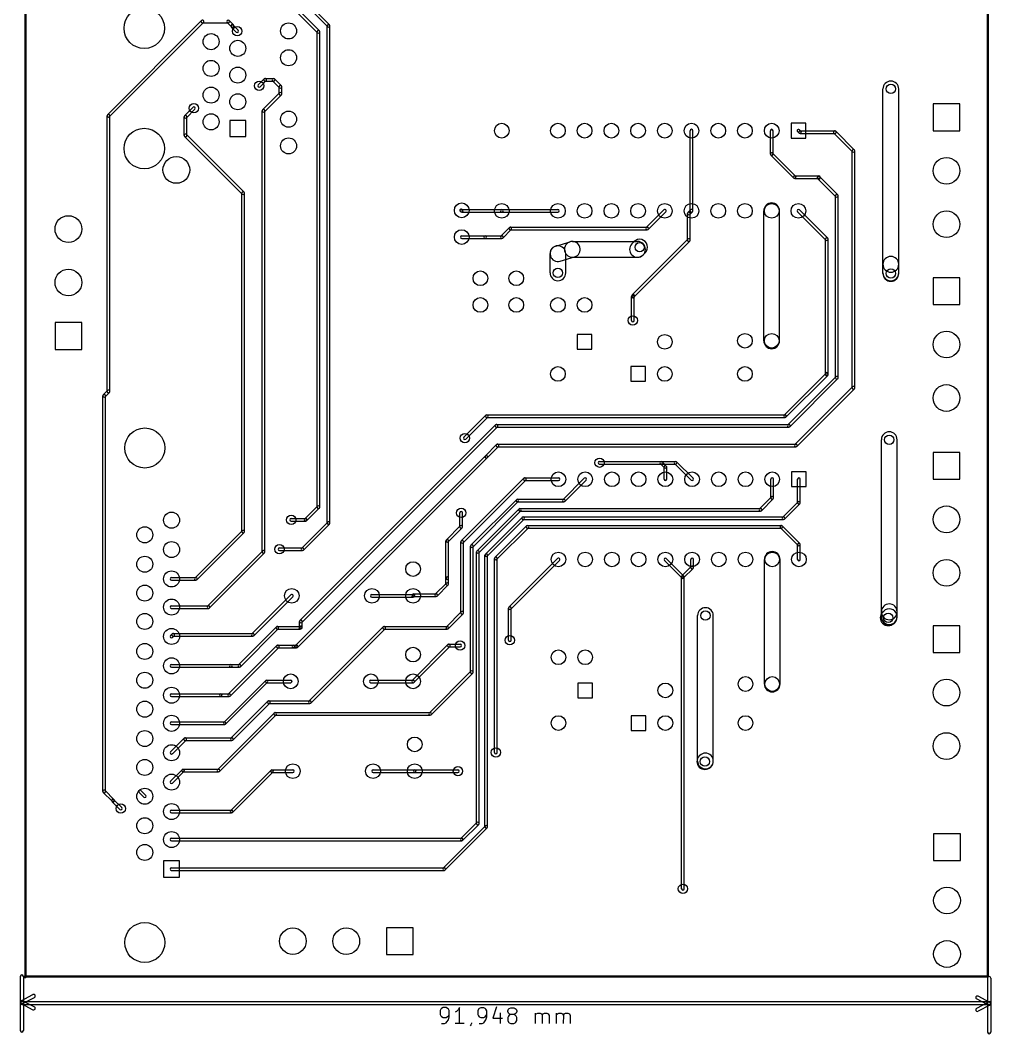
# Model space of a CAD drawing. Extents: x 26 to 140, y -193 to -34.
# Drawn here: x 25.8 to 118, y -192.9 to -96.6 of the extents above; entities that cross this region are included whole.
import ezdxf

# ---------------------------------------------------------------- set-up
doc = ezdxf.new("R2010")
doc.units = 0
doc.header["$MEASUREMENT"] = 0
doc.layers.add('BLACK', color=250, linetype='CONTINUOUS')

msp = doc.modelspace()

# ---------------------------------------------------------------- linework, layer by layer
at = {"layer": 'BLACK'}
for p, q in [((26.2136, -187.503), (26.2136, -34.1884)), ((26.3136, -187.503), (26.3136, -34.1884)), ((117.704, -187.452), (117.704, -34.1884)), ((117.804, -187.452), (117.804, -34.1884)), ((54.9774, -97.2194), (48.983, -91.225)), ((55.157, -97.0398), (49.1626, -91.0454)), ((51.3198, -95.0858), (54.0122, -97.7782)), ((51.4994, -94.9062), (54.1918, -97.5986)), ((34.0478, -105.574), (42.9886, -96.6334)), ((34.2274, -105.754), (43.1682, -96.813)), ((43.0784, -96.8502), (45.5168, -96.8502)), ((45.427, -96.813), (45.8334, -97.2194)), ((45.6066, -96.6334), (46.013, -97.0398)), ((45.7962, -97.1804), (45.7962, -97.1296)), ((46.4702, -97.5478), (46.013, -97.0906)), ((46.0502, -97.1804), (46.0502, -97.1296)), ((54.9402, -144.374), (54.9402, -97.1296)), ((55.1942, -144.374), (55.1942, -97.1296)), ((46.2906, -97.7274), (45.8334, -97.2702)), ((53.975, -142.85), (53.975, -97.6884)), ((54.229, -142.85), (54.229, -97.6884)), ((48.3734, -102.729), (48.9322, -102.171)), ((48.553, -102.909), (49.1118, -102.35)), ((49.022, -102.133), (49.8348, -102.133)), ((49.022, -102.387), (49.8348, -102.387)), ((49.745, -102.35), (50.4054, -103.011)), ((49.9246, -102.171), (50.585, -102.831)), ((50.3682, -103.581), (50.3682, -102.921)), ((50.6222, -103.581), (50.6222, -102.921)), ((50.4054, -103.491), (48.7798, -105.117)), ((50.585, -103.671), (48.9594, -105.297)), ((107.759, -119.786), (107.759, -103.124)), ((109.259, -119.786), (109.259, -103.124)), ((42.1758, -104.863), (41.363, -105.676)), ((115.062, -104.546), (112.522, -104.546)), ((112.522, -104.546), (112.522, -107.086)), ((115.062, -107.086), (115.062, -104.546)), ((34.0106, -131.877), (34.0106, -105.664)), ((34.2646, -131.877), (34.2646, -105.664)), ((41.3258, -107.544), (41.3258, -105.766)), ((42.3554, -105.043), (41.5426, -105.855)), ((41.5798, -107.544), (41.5798, -105.766)), ((48.7426, -147.117), (48.7426, -105.207)), ((48.9966, -147.117), (48.9966, -105.207)), ((47.1932, -106.121), (45.6692, -106.121)), ((45.6692, -106.121), (45.6692, -107.645)), ((47.1932, -107.645), (47.1932, -106.121)), ((100.419, -106.388), (99.0219, -106.388)), ((99.0219, -106.388), (99.0219, -107.785)), ((100.419, -107.785), (100.419, -106.388)), ((46.8494, -113.12), (41.363, -107.633)), ((47.029, -112.94), (41.5426, -107.454)), ((45.6692, -107.645), (47.1932, -107.645)), ((89.4334, -114.706), (89.4334, -107.086)), ((89.6874, -114.706), (89.6874, -107.086)), ((97.0534, -109.322), (97.0534, -107.086)), ((97.3074, -109.322), (97.3074, -107.086)), ((99.0219, -107.785), (100.419, -107.785)), ((99.783, -107.329), (99.6306, -107.176)), ((99.9626, -107.149), (99.8102, -106.997)), ((99.8728, -107.112), (103.175, -107.112)), ((99.8728, -107.366), (103.175, -107.366)), ((104.863, -109.107), (103.085, -107.329)), ((105.043, -108.927), (103.265, -107.149)), ((112.522, -107.086), (115.062, -107.086)), ((99.275, -111.596), (97.0906, -109.411)), ((99.4546, -111.416), (97.2702, -109.232)), ((104.826, -131.521), (104.826, -109.017)), ((105.08, -131.521), (105.08, -109.017)), ((99.3648, -111.379), (101.651, -111.379)), ((99.3648, -111.633), (101.651, -111.633)), ((101.524, -111.557), (101.524, -111.506)), ((101.561, -111.647), (103.288, -113.374)), ((101.741, -111.467), (103.468, -113.194)), ((101.778, -111.557), (101.778, -111.506)), ((46.8122, -145.186), (46.8122, -113.03)), ((47.0662, -145.186), (47.0662, -113.03)), ((103.251, -130.556), (103.251, -113.284)), ((103.505, -130.556), (103.505, -113.284)), ((67.7164, -114.579), (71.5264, -114.579)), ((67.8062, -114.617), (67.7554, -114.566)), ((71.5264, -114.579), (76.8604, -114.579)), ((67.6266, -114.796), (67.5758, -114.745)), ((67.7164, -114.833), (71.5264, -114.833)), ((71.5264, -114.833), (76.8604, -114.833)), ((85.2542, -116.293), (86.9306, -114.617)), ((85.4338, -116.473), (87.1102, -114.796)), ((89.1794, -117.5), (89.1794, -114.96)), ((89.2166, -114.871), (89.4706, -114.617)), ((89.3962, -115.05), (89.6502, -114.796)), ((89.4334, -117.5), (89.4334, -114.96)), ((96.4304, -127.051), (96.4304, -114.706)), ((97.9304, -127.051), (97.9304, -114.706)), ((99.6306, -114.796), (102.323, -117.489)), ((99.8102, -114.617), (102.503, -117.309)), ((71.4366, -117.106), (72.2494, -116.293)), ((71.6162, -117.285), (72.429, -116.473)), ((72.3392, -116.256), (85.344, -116.256)), ((72.3392, -116.51), (85.344, -116.51)), ((67.7164, -117.069), (69.9516, -117.069)), ((67.7164, -117.323), (69.9516, -117.323)), ((69.9516, -117.069), (71.5264, -117.069)), ((69.9516, -117.323), (71.5264, -117.323)), ((83.9334, -122.694), (89.2166, -117.411)), ((102.286, -130.2), (102.286, -117.399)), ((102.54, -130.2), (102.54, -117.399)), ((76.6474, -118.051), (78.019, -117.645)), ((78.232, -117.614), (84.4296, -117.614)), ((83.8993, -117.834), (84.1025, -117.63)), ((84.113, -122.873), (89.3962, -117.59)), ((76.1104, -120.599), (76.1104, -118.77)), ((77.0734, -119.489), (78.445, -119.083)), ((77.6104, -120.599), (77.6104, -118.77)), ((78.232, -119.114), (84.4296, -119.114)), ((84.9599, -118.894), (85.1631, -118.691)), ((107.759, -120.65), (107.759, -119.786)), ((107.759, -120.599), (107.759, -119.786)), ((109.259, -120.65), (109.259, -119.786)), ((109.259, -120.599), (109.259, -119.786)), ((115.062, -121.056), (112.522, -121.056)), ((112.522, -121.056), (112.522, -123.596)), ((115.062, -123.596), (115.062, -121.056)), ((83.8454, -125.12), (83.8454, -122.834)), ((83.8962, -122.834), (83.8962, -122.784)), ((83.9724, -122.707), (84.0232, -122.707)), ((83.9724, -122.961), (84.0232, -122.961)), ((84.0994, -125.12), (84.0994, -122.834)), ((84.1502, -122.834), (84.1502, -122.784)), ((112.522, -123.596), (115.062, -123.596)), ((31.5976, -125.324), (29.0576, -125.324)), ((29.0576, -125.324), (29.0576, -127.864)), ((31.5976, -127.864), (31.5976, -125.324)), ((80.0989, -126.454), (78.7019, -126.454)), ((78.7019, -126.454), (78.7019, -127.851)), ((80.0989, -127.851), (80.0989, -126.454)), ((29.0576, -127.864), (31.5976, -127.864)), ((78.7019, -127.851), (80.0989, -127.851)), ((83.7819, -129.502), (83.7819, -130.899)), ((85.1789, -129.502), (83.7819, -129.502)), ((85.1789, -130.899), (85.1789, -129.502)), ((83.7819, -130.899), (85.1789, -130.899)), ((102.323, -130.161), (98.3606, -134.124)), ((102.503, -130.341), (98.5402, -134.303)), ((98.7162, -135.038), (103.288, -130.466)), ((98.8958, -135.218), (103.468, -130.646)), ((102.286, -130.251), (102.286, -130.2)), ((102.54, -130.251), (102.54, -130.2)), ((33.6414, -132.193), (34.0478, -131.787)), ((99.3766, -136.918), (104.863, -131.431)), ((99.5562, -137.097), (105.043, -131.611)), ((33.6042, -169.875), (33.6042, -132.283)), ((33.821, -132.373), (34.2274, -131.967)), ((33.8582, -169.875), (33.8582, -132.283)), ((70.0142, -134.124), (67.9314, -136.207)), ((70.1938, -134.303), (68.111, -136.386)), ((70.104, -134.087), (98.4504, -134.087)), ((70.104, -134.341), (98.4504, -134.341)), ((52.3358, -153.631), (70.9286, -135.038)), ((52.5154, -153.811), (71.1082, -135.218)), ((71.0184, -135.001), (98.806, -135.001)), ((71.0184, -135.255), (98.806, -135.255)), ((107.606, -152.806), (107.606, -136.449)), ((109.106, -152.806), (109.106, -136.449)), ((69.9634, -137.985), (71.0302, -136.918)), ((70.143, -138.164), (71.2098, -137.097)), ((71.12, -136.881), (99.4664, -136.881)), ((71.12, -137.135), (99.4664, -137.135)), ((115.062, -137.668), (112.522, -137.668)), ((112.522, -137.668), (112.522, -140.208)), ((115.062, -140.208), (115.062, -137.668)), ((51.9294, -156.019), (69.9634, -137.985)), ((52.109, -156.198), (70.143, -138.164)), ((80.8228, -138.506), (86.6648, -138.506)), ((86.6648, -138.506), (88.0364, -138.506)), ((86.7546, -138.543), (87.161, -138.95)), ((88.1262, -138.543), (89.701, -140.118)), ((80.8228, -138.76), (86.6648, -138.76)), ((86.575, -138.723), (86.9814, -139.129)), ((86.6648, -138.76), (88.0364, -138.76)), ((86.9442, -140.208), (86.9442, -139.04)), ((87.1982, -140.208), (87.1982, -139.04)), ((87.9466, -138.723), (89.5214, -140.298)), ((100.47, -139.51), (99.0727, -139.51)), ((99.0727, -139.51), (99.0727, -140.907)), ((100.47, -140.907), (100.47, -139.51)), ((67.6774, -146.062), (73.621, -140.118)), ((67.857, -146.241), (73.8006, -140.298)), ((73.7108, -140.081), (76.9112, -140.081)), ((73.7108, -140.335), (76.9112, -140.335)), ((79.3614, -140.118), (77.3294, -142.15)), ((79.541, -140.298), (77.509, -142.33)), ((97.1042, -141.986), (97.1042, -140.208)), ((97.3582, -141.986), (97.3582, -140.208)), ((99.6442, -142.443), (99.6442, -140.208)), ((99.8982, -142.443), (99.8982, -140.208)), ((112.522, -140.208), (115.062, -140.208)), ((99.0727, -140.907), (100.47, -140.907)), ((72.9098, -142.15), (68.5918, -146.468)), ((73.0894, -142.33), (68.7714, -146.648)), ((72.9996, -142.113), (77.4192, -142.113)), ((72.9996, -142.367), (77.4192, -142.367)), ((97.1414, -141.896), (96.0238, -143.014)), ((97.321, -142.076), (96.2034, -143.193)), ((99.6814, -142.353), (98.2082, -143.827)), ((54.0122, -142.76), (52.793, -143.979)), ((54.1918, -142.939), (52.9726, -144.159)), ((67.5386, -144.729), (67.5386, -143.408)), ((67.7926, -144.729), (67.7926, -143.408)), ((73.1638, -143.014), (69.1506, -147.027)), ((73.3434, -143.193), (69.3302, -147.207)), ((73.2536, -142.977), (96.1136, -142.977)), ((73.2536, -143.231), (96.1136, -143.231)), ((99.861, -142.533), (98.3878, -144.006)), ((51.5112, -143.942), (52.8828, -143.942)), ((51.5112, -144.196), (52.8828, -144.196)), ((52.4882, -146.773), (54.9774, -144.284)), ((73.4686, -143.827), (69.9634, -147.332)), ((73.6482, -144.006), (70.143, -147.511)), ((73.5584, -143.789), (98.298, -143.789)), ((73.5584, -144.043), (98.298, -144.043)), ((42.3536, -149.592), (46.8494, -145.097)), ((42.5332, -149.772), (47.029, -145.276)), ((52.6678, -146.953), (55.157, -144.463)), ((67.5758, -144.639), (66.255, -145.96)), ((67.7554, -144.819), (66.4346, -146.14)), ((73.875, -144.639), (70.8778, -147.637)), ((74.0546, -144.819), (71.0574, -147.816)), ((73.9648, -144.602), (98.0948, -144.602)), ((73.9648, -144.856), (98.0948, -144.856)), ((99.6814, -146.495), (98.005, -144.819)), ((99.861, -146.316), (98.1846, -144.639)), ((66.2178, -149.606), (66.2178, -146.05)), ((66.4718, -149.606), (66.4718, -146.05)), ((67.6402, -152.908), (67.6402, -146.152)), ((67.8942, -152.908), (67.8942, -146.152)), ((48.7798, -147.027), (43.5474, -152.259)), ((48.9594, -147.207), (43.727, -152.439)), ((50.3936, -146.736), (52.578, -146.736)), ((50.3936, -146.99), (52.578, -146.99)), ((68.5546, -158.547), (68.5546, -146.558)), ((68.8086, -158.547), (68.8086, -146.558)), ((69.1134, -172.923), (69.1134, -147.117)), ((69.3674, -172.923), (69.3674, -147.117)), ((99.6442, -147.828), (99.6442, -146.406)), ((99.8982, -147.828), (99.8982, -146.406)), ((69.9262, -173.228), (69.9262, -147.422)), ((70.1802, -173.228), (70.1802, -147.422)), ((70.8406, -166.167), (70.8406, -147.726)), ((71.0946, -166.167), (71.0946, -147.726)), ((72.1986, -152.361), (76.8214, -147.738)), ((72.3782, -152.541), (77.001, -147.918)), ((86.9814, -147.918), (88.6324, -149.569)), ((87.161, -147.738), (88.812, -149.389)), ((89.4842, -148.59), (89.4842, -147.828)), ((89.7382, -148.59), (89.7382, -147.828)), ((96.4812, -159.664), (96.4812, -147.828)), ((97.9812, -159.664), (97.9812, -147.828)), ((88.6324, -149.389), (89.5214, -148.5)), ((88.812, -149.569), (89.701, -148.68)), ((40.132, -149.555), (42.4434, -149.555)), ((40.132, -149.809), (42.4434, -149.809)), ((66.255, -150.075), (65.1882, -151.142)), ((66.2178, -150.165), (66.2178, -149.606)), ((66.4718, -150.165), (66.4718, -149.606)), ((88.6206, -179.121), (88.6206, -149.504)), ((88.6324, -149.569), (88.6578, -149.594)), ((88.812, -149.389), (88.8374, -149.415)), ((88.8746, -179.121), (88.8746, -149.504)), ((59.182, -151.155), (63.0936, -151.155)), ((63.0546, -151.142), (63.0038, -151.193)), ((63.1444, -151.105), (65.278, -151.105)), ((66.4346, -150.255), (65.3678, -151.321)), ((47.7638, -154.901), (51.4722, -151.193)), ((47.9434, -155.081), (51.6518, -151.372)), ((59.182, -151.409), (63.0936, -151.409)), ((63.1444, -151.359), (65.278, -151.359)), ((63.2342, -151.321), (63.1834, -151.372)), ((40.132, -152.222), (43.6372, -152.222)), ((40.132, -152.476), (43.6372, -152.476)), ((66.255, -154.241), (67.6774, -152.818)), ((66.4346, -154.42), (67.857, -152.998)), ((72.1614, -155.499), (72.1614, -152.451)), ((72.4154, -155.499), (72.4154, -152.451)), ((107.606, -153.264), (107.606, -152.806)), ((107.606, -153.314), (107.606, -152.806)), ((107.724, -152.835), (107.826, -152.733)), ((109.106, -153.264), (109.106, -152.806)), ((109.106, -153.314), (109.106, -152.806)), ((52.2986, -154.28), (52.2986, -153.721)), ((52.5526, -154.28), (52.5526, -153.721)), ((90.1312, -166.98), (90.1312, -153.162)), ((91.6312, -166.98), (91.6312, -153.162)), ((108.785, -153.896), (108.887, -153.794)), ((40.0422, -155.053), (40.1946, -154.901)), ((40.2844, -154.864), (47.8536, -154.864)), ((46.4938, -157.847), (50.1006, -154.241)), ((46.6734, -158.027), (50.2802, -154.42)), ((50.1904, -154.203), (52.3748, -154.203)), ((50.1904, -154.457), (52.3748, -154.457)), ((52.285, -154.241), (52.3358, -154.19)), ((52.4646, -154.42), (52.5154, -154.369)), ((53.1994, -161.302), (60.2606, -154.241)), ((53.379, -161.481), (60.4402, -154.42)), ((60.3504, -154.203), (66.3448, -154.203)), ((60.3504, -154.457), (66.3448, -154.457)), ((115.062, -154.127), (112.522, -154.127)), ((112.522, -154.127), (112.522, -156.667)), ((115.062, -156.667), (115.062, -154.127)), ((40.2218, -155.233), (40.3742, -155.081)), ((40.2844, -155.118), (47.8536, -155.118)), ((50.2412, -155.981), (51.7144, -155.981)), ((51.7144, -155.981), (51.9176, -155.981)), ((51.9176, -155.981), (52.0192, -155.981)), ((63.0038, -159.321), (66.4074, -155.917)), ((66.4972, -155.88), (67.564, -155.88)), ((45.5286, -160.641), (50.1514, -156.019)), ((45.7082, -160.821), (50.331, -156.198)), ((50.2412, -156.235), (51.7144, -156.235)), ((51.7144, -156.235), (51.9176, -156.235)), ((51.9176, -156.235), (52.0192, -156.235)), ((63.1834, -159.5), (66.587, -156.097)), ((66.4972, -156.134), (67.564, -156.134)), ((112.522, -156.667), (115.062, -156.667)), ((40.132, -157.81), (45.7708, -157.81)), ((45.7708, -157.81), (46.5836, -157.81)), ((40.132, -158.064), (45.7708, -158.064)), ((45.7708, -158.064), (46.5836, -158.064)), ((68.5918, -158.457), (64.6294, -162.419)), ((68.7714, -158.637), (64.809, -162.599)), ((49.0846, -159.321), (45.0968, -163.308)), ((49.2642, -159.5), (45.2764, -163.488)), ((49.1744, -159.283), (51.4604, -159.283)), ((49.1744, -159.537), (51.4604, -159.537)), ((59.0804, -159.283), (63.0936, -159.283)), ((59.0804, -159.537), (63.0936, -159.537)), ((80.1497, -159.576), (78.7527, -159.576)), ((78.7527, -159.576), (78.7527, -160.973)), ((80.1497, -160.973), (80.1497, -159.576)), ((40.132, -160.604), (44.8056, -160.604)), ((44.8056, -160.604), (45.6184, -160.604)), ((40.132, -160.858), (44.8056, -160.858)), ((44.8056, -160.858), (45.6184, -160.858)), ((45.7826, -164.807), (49.2878, -161.302)), ((45.9622, -164.987), (49.4674, -161.481)), ((49.3776, -161.265), (53.2892, -161.265)), ((49.3776, -161.519), (53.2892, -161.519)), ((78.7527, -160.973), (80.1497, -160.973)), ((49.8974, -162.419), (44.5126, -167.804)), ((50.077, -162.599), (44.6922, -167.984)), ((49.9872, -162.382), (64.7192, -162.382)), ((49.9872, -162.636), (64.7192, -162.636)), ((83.8327, -162.674), (83.8327, -164.071)), ((85.2297, -162.674), (83.8327, -162.674)), ((85.2297, -164.071), (85.2297, -162.674)), ((40.132, -163.271), (45.1866, -163.271)), ((40.132, -163.525), (45.1866, -163.525)), ((83.8327, -164.071), (85.2297, -164.071)), ((40.0422, -166.102), (41.3376, -164.807)), ((40.2218, -166.282), (41.5172, -164.987)), ((41.4274, -164.77), (45.8724, -164.77)), ((41.4274, -165.024), (45.8724, -165.024)), ((90.3509, -166.449), (90.3001, -166.5)), ((91.4115, -167.51), (91.3607, -167.561)), ((41.1344, -167.804), (40.0422, -168.896)), ((41.314, -167.984), (40.2218, -169.076)), ((41.2242, -167.767), (44.6024, -167.767)), ((41.2242, -168.021), (44.6024, -168.021)), ((49.5926, -167.855), (45.7572, -171.69)), ((49.7722, -168.035), (45.9368, -171.87)), ((49.6824, -167.818), (51.6636, -167.818)), ((49.6824, -168.072), (51.6636, -168.072)), ((59.2836, -167.818), (63.246, -167.818)), ((59.2836, -168.072), (63.246, -168.072)), ((63.246, -167.818), (67.3608, -167.818)), ((63.246, -168.072), (67.3608, -168.072)), ((34.4796, -170.803), (33.6414, -169.965)), ((34.6592, -170.624), (33.821, -169.785)), ((37.5022, -170.422), (37.045, -169.965)), ((37.6818, -170.243), (37.2246, -169.785)), ((34.4424, -170.764), (34.4424, -170.713)), ((35.2162, -171.591), (34.4796, -170.854)), ((35.3958, -171.411), (34.6592, -170.674)), ((34.6964, -170.764), (34.6964, -170.713)), ((40.132, -171.653), (45.847, -171.653)), ((40.132, -171.907), (45.847, -171.907)), ((69.9634, -173.138), (65.9502, -177.151)), ((70.143, -173.318), (66.1298, -177.331)), ((69.1506, -172.833), (67.6266, -174.357)), ((69.3302, -173.013), (67.8062, -174.537)), ((115.113, -173.888), (112.573, -173.888)), ((112.573, -173.888), (112.573, -176.428)), ((115.113, -176.428), (115.113, -173.888)), ((40.132, -174.32), (67.7164, -174.32)), ((40.132, -174.574), (67.7164, -174.574)), ((40.894, -176.479), (39.37, -176.479)), ((39.37, -176.479), (39.37, -178.003)), ((40.132, -177.114), (66.04, -177.114)), ((40.894, -178.003), (40.894, -176.479)), ((112.573, -176.428), (115.113, -176.428)), ((39.37, -178.003), (40.894, -178.003)), ((40.132, -177.368), (66.04, -177.368)), ((63.0936, -182.829), (60.5536, -182.829)), ((60.5536, -182.829), (60.5536, -185.369)), ((63.0936, -185.369), (63.0936, -182.829)), ((60.5536, -185.369), (63.0936, -185.369)), ((25.7537, -187.452), (25.7537, -192.59)), ((26.0537, -187.452), (26.0537, -192.59)), ((26.162, -187.453), (26.2636, -187.453)), ((26.162, -187.553), (26.2636, -187.553)), ((26.2128, -187.402), (117.754, -187.402)), ((26.2128, -187.502), (117.754, -187.502)), ((117.702, -187.604), (117.702, -192.743)), ((118.002, -187.604), (118.002, -192.743)), ((25.8349, -189.757), (26.9624, -189.173)), ((25.973, -190.024), (27.1005, -189.439)), ((117.782, -190.176), (116.657, -189.587)), ((117.921, -189.91), (116.796, -189.322)), ((25.8342, -190.024), (26.9607, -190.611)), ((25.9039, -189.817), (117.852, -189.817)), ((25.9039, -190.117), (117.852, -190.117)), ((25.9727, -189.758), (27.0992, -190.345)), ((65.7342, -190.556), (65.6625, -190.699)), ((65.8057, -190.485), (65.7342, -190.556)), ((65.9487, -190.413), (65.8057, -190.485)), ((66.2344, -190.414), (65.9487, -190.413)), ((66.3772, -190.486), (66.2344, -190.414)), ((66.4485, -190.557), (66.3772, -190.486)), ((66.5196, -190.7), (66.4485, -190.557)), ((67.3769, -190.63), (67.2338, -190.773)), ((67.5201, -190.416), (67.3769, -190.63)), ((67.5175, -191.916), (67.5201, -190.416)), ((69.3056, -190.562), (69.2339, -190.705)), ((69.3772, -190.491), (69.3056, -190.562)), ((69.5201, -190.42), (69.3772, -190.491)), ((69.8059, -190.42), (69.5201, -190.42)), ((69.9486, -190.492), (69.8059, -190.42)), ((70.0199, -190.563), (69.9486, -190.492)), ((70.0911, -190.706), (70.0199, -190.563)), ((71.0203, -190.351), (70.6613, -191.422)), ((72.0911, -190.71), (72.1627, -190.567)), ((72.1627, -190.567), (72.2343, -190.496)), ((72.2343, -190.496), (72.3773, -190.425)), ((72.3773, -190.425), (72.663, -190.425)), ((72.663, -190.425), (72.8057, -190.497)), ((72.8057, -190.497), (72.877, -190.568)), ((72.877, -190.568), (72.9482, -190.711)), ((117.782, -189.909), (116.656, -190.495)), ((117.921, -190.175), (116.794, -190.761)), ((65.6625, -190.699), (65.6619, -191.056)), ((65.6619, -191.056), (65.7331, -191.199)), ((65.7331, -191.199), (65.8044, -191.27)), ((65.8044, -191.27), (65.9471, -191.342)), ((65.9471, -191.342), (66.2328, -191.342)), ((66.2328, -191.342), (66.3758, -191.271)), ((66.3035, -191.771), (66.4467, -191.557)), ((66.3758, -191.271), (66.4473, -191.2)), ((66.4467, -191.557), (66.5186, -191.272)), ((66.4473, -191.2), (66.519, -191.057)), ((66.5186, -191.272), (66.5196, -190.7)), ((67.2338, -190.773), (67.0908, -190.844)), ((69.2339, -190.705), (69.2333, -191.062)), ((69.2333, -191.062), (69.3045, -191.205)), ((69.3045, -191.205), (69.3758, -191.277)), ((69.3758, -191.277), (69.5185, -191.348)), ((69.5185, -191.348), (69.8042, -191.349)), ((69.8042, -191.349), (69.9472, -191.278)), ((69.8749, -191.777), (70.0181, -191.563)), ((69.9472, -191.278), (70.0188, -191.206)), ((70.0181, -191.563), (70.0901, -191.278)), ((70.0188, -191.206), (70.0904, -191.063)), ((70.0901, -191.278), (70.0911, -190.706)), ((70.6613, -191.422), (71.5898, -191.423)), ((71.3764, -190.923), (71.3747, -191.923)), ((72.0899, -191.353), (72.0894, -191.638)), ((72.1616, -191.21), (72.0899, -191.353)), ((72.0909, -190.781), (72.0911, -190.71)), ((72.1621, -190.924), (72.0909, -190.781)), ((72.2332, -191.139), (72.1616, -191.21)), ((72.2334, -190.996), (72.1621, -190.924)), ((72.3762, -191.067), (72.2332, -191.139)), ((72.3762, -191.067), (72.2334, -190.996)), ((72.6619, -191.068), (72.3762, -191.067)), ((72.8049, -190.997), (72.6619, -191.068)), ((72.8046, -191.14), (72.6619, -191.068)), ((72.8759, -191.211), (72.8046, -191.14)), ((72.8764, -190.925), (72.8049, -190.997)), ((72.9471, -191.354), (72.8759, -191.211)), ((72.9481, -190.783), (72.8764, -190.925)), ((72.9466, -191.64), (72.9471, -191.354)), ((72.9482, -190.711), (72.9481, -190.783)), ((74.7318, -191.929), (74.7335, -190.929)), ((74.7333, -191.072), (74.8048, -191)), ((74.8048, -191), (74.9478, -190.929)), ((74.9478, -190.929), (75.1621, -190.929)), ((75.1621, -190.929), (75.3048, -191.001)), ((75.3048, -191.001), (75.376, -191.144)), ((75.376, -191.144), (75.3747, -191.93)), ((75.376, -191.144), (75.4477, -191.001)), ((75.4477, -191.001), (75.5907, -190.93)), ((75.5907, -190.93), (75.805, -190.931)), ((75.805, -190.931), (75.9477, -191.002)), ((75.9477, -191.002), (76.0189, -191.145)), ((76.0189, -191.145), (76.0175, -191.931)), ((76.7318, -191.932), (76.7335, -190.932)), ((76.7333, -191.075), (76.8048, -191.004)), ((76.8048, -191.004), (76.9478, -190.933)), ((76.9478, -190.933), (77.1621, -190.933)), ((77.1621, -190.933), (77.3048, -191.005)), ((77.3048, -191.005), (77.376, -191.148)), ((77.376, -191.148), (77.3747, -191.933)), ((77.376, -191.148), (77.4477, -191.005)), ((77.4477, -191.005), (77.5907, -190.934)), ((77.5907, -190.934), (77.805, -190.934)), ((77.805, -190.934), (77.9477, -191.006)), ((77.9477, -191.006), (78.0189, -191.149)), ((78.0189, -191.149), (78.0175, -191.934)), ((65.8032, -191.913), (66.089, -191.914)), ((66.089, -191.914), (66.2319, -191.842)), ((66.2319, -191.842), (66.3035, -191.771)), ((67.9461, -191.917), (67.089, -191.915)), ((68.5887, -192.061), (68.5171, -192.132)), ((68.6604, -191.918), (68.5887, -192.061)), ((68.6605, -191.847), (68.6604, -191.918)), ((69.3747, -191.919), (69.6604, -191.92)), ((69.6604, -191.92), (69.8034, -191.849)), ((69.8034, -191.849), (69.8749, -191.777)), ((72.0894, -191.638), (72.1606, -191.781)), ((72.1606, -191.781), (72.2319, -191.853)), ((72.2319, -191.853), (72.3747, -191.925)), ((72.3747, -191.925), (72.6604, -191.925)), ((72.6604, -191.925), (72.8034, -191.854)), ((72.8034, -191.854), (72.8749, -191.783)), ((72.8749, -191.783), (72.9466, -191.64))]:
    msp.add_line(p, q, dxfattribs=at)
for centre, radius in [((37.5412, -97.3582), 1.9253), ((46.3804, -97.6376), 0.4445), ((51.2572, -97.6122), 0.762), ((43.8912, -98.6282), 0.762), ((46.4312, -99.2632), 0.762), ((51.2572, -100.152), 0.762), ((43.8912, -101.168), 0.762), ((46.4312, -101.803), 0.762), ((43.8912, -103.708), 0.762), ((48.4632, -102.819), 0.4445), ((108.509, -103.124), 0.4445), ((46.4312, -104.343), 0.762), ((42.2656, -104.953), 0.4445), ((43.8912, -106.248), 0.762), ((51.2572, -105.994), 0.762), ((37.5412, -108.788), 1.9253), ((71.5264, -107.086), 0.6985), ((76.8604, -107.086), 0.6985), ((79.4004, -107.086), 0.6985), ((81.9404, -107.086), 0.6985), ((84.4804, -107.086), 0.6985), ((87.0204, -107.086), 0.6985), ((89.5604, -107.086), 0.6985), ((92.1004, -107.086), 0.6985), ((94.6404, -107.086), 0.6985), ((97.1804, -107.086), 0.6985), ((51.2572, -108.534), 0.762), ((40.5892, -110.82), 1.27), ((113.792, -110.896), 1.27), ((67.7164, -114.656), 0.6985), ((71.5264, -114.706), 0.6985), ((76.8604, -114.706), 0.6985), ((79.4004, -114.706), 0.6985), ((81.9404, -114.706), 0.6985), ((84.4804, -114.706), 0.6985), ((87.0204, -114.706), 0.6985), ((89.5604, -114.706), 0.6985), ((92.1004, -114.706), 0.6985), ((94.6404, -114.706), 0.6985), ((97.1804, -114.706), 0.6985), ((99.7204, -114.706), 0.6985), ((30.3276, -116.434), 1.27), ((113.792, -115.976), 1.27), ((67.7164, -117.196), 0.6985), ((84.6328, -118.161), 0.4445), ((30.3276, -121.514), 1.27), ((76.8604, -120.599), 0.4445), ((108.509, -120.65), 0.4445), ((69.4944, -121.107), 0.6985), ((72.898, -121.107), 0.6985), ((69.4944, -123.647), 0.6985), ((72.898, -123.647), 0.6985), ((76.8604, -123.647), 0.6985), ((79.4004, -123.647), 0.6985), ((83.9724, -125.12), 0.4445), ((113.792, -127.406), 1.27), ((87.0204, -127.152), 0.6985), ((94.6404, -127.051), 0.6985), ((97.1804, -127.051), 0.6985), ((76.8604, -130.2), 0.6985), ((87.0204, -130.2), 0.6985), ((94.6404, -130.2), 0.6985), ((113.792, -132.486), 1.27), ((37.592, -137.236), 1.905), ((68.0212, -136.296), 0.4445), ((108.356, -136.449), 0.4445), ((80.8228, -138.633), 0.4445), ((76.9112, -140.208), 0.6985), ((79.4512, -140.208), 0.6985), ((81.9912, -140.208), 0.6985), ((84.5312, -140.208), 0.6985), ((87.0712, -140.208), 0.6985), ((89.6112, -140.208), 0.6985), ((92.1512, -140.208), 0.6985), ((94.6912, -140.208), 0.6985), ((97.2312, -140.208), 0.6985), ((40.132, -144.094), 0.762), ((67.6656, -143.408), 0.4445), ((113.792, -144.018), 1.27), ((51.5112, -144.069), 0.4445), ((37.592, -145.491), 0.762), ((40.132, -146.888), 0.762), ((50.3936, -146.863), 0.4445), ((76.9112, -147.828), 0.6985), ((79.4512, -147.828), 0.6985), ((81.9912, -147.828), 0.6985), ((84.5312, -147.828), 0.6985), ((87.0712, -147.828), 0.6985), ((89.6112, -147.828), 0.6985), ((92.1512, -147.828), 0.6985), ((94.6912, -147.828), 0.6985), ((97.2312, -147.828), 0.6985), ((99.7712, -147.828), 0.6985), ((37.592, -148.285), 0.762), ((63.0936, -148.742), 0.6985), ((113.792, -149.098), 1.27), ((40.132, -149.682), 0.762), ((37.592, -151.028), 0.762), ((51.562, -151.282), 0.6985), ((59.182, -151.282), 0.6985), ((63.0936, -151.282), 0.6985), ((40.132, -152.349), 0.762), ((37.592, -153.721), 0.762), ((90.8812, -153.162), 0.4445), ((108.255, -153.365), 0.4445), ((40.132, -155.143), 0.762), ((37.592, -156.566), 0.762), ((67.564, -156.007), 0.4445), ((72.2884, -155.499), 0.4445), ((63.0936, -156.87), 0.6985), ((76.9112, -157.124), 0.6985), ((79.4512, -157.124), 0.6985), ((40.132, -157.937), 0.762), ((37.592, -159.309), 0.762), ((51.4604, -159.41), 0.6985), ((59.0804, -159.41), 0.6985), ((63.0936, -159.41), 0.6985), ((87.0712, -160.274), 0.6985), ((94.6912, -159.664), 0.6985), ((97.2312, -159.664), 0.6985), ((113.792, -160.477), 1.27), ((40.132, -160.731), 0.762), ((37.592, -162.052), 0.762), ((40.132, -163.398), 0.762), ((76.9112, -163.373), 0.6985), ((87.0712, -163.373), 0.6985), ((94.6912, -163.373), 0.6985), ((37.592, -164.846), 0.762), ((113.792, -165.557), 1.27), ((40.132, -166.192), 0.762), ((63.246, -165.405), 0.6985), ((70.9676, -166.167), 0.4445), ((90.8304, -167.03), 0.4445), ((37.592, -167.589), 0.762), ((51.6636, -167.945), 0.6985), ((59.2836, -167.945), 0.6985), ((63.246, -167.945), 0.6985), ((67.3608, -167.945), 0.4445), ((40.132, -168.986), 0.762), ((37.592, -170.332), 0.762), ((35.306, -171.501), 0.4445), ((40.132, -171.78), 0.762), ((37.592, -173.126), 0.762), ((40.132, -174.447), 0.762), ((37.592, -175.666), 0.762), ((88.7476, -179.121), 0.4445), ((113.843, -180.238), 1.27), ((37.592, -184.226), 1.905), ((51.6636, -184.099), 1.27), ((56.7436, -184.099), 1.27), ((113.843, -185.318), 1.27)]:
    msp.add_circle(centre, radius, dxfattribs=at)
for centre, radius, start, end in [((43.0784, -96.7232), 0.127, 90, 270), ((43.0784, -96.7232), 0.127, 315, 495), ((45.5168, -96.7232), 0.127, 45, 225), ((45.5168, -96.7232), 0.127, 270, 450), ((45.9232, -97.1296), 0.127, 360, 540), ((45.9232, -97.1804), 0.127, 405, 585), ((45.9232, -97.1804), 0.127, 180, 360), ((45.9232, -97.1296), 0.127, 225, 405), ((55.0672, -97.1296), 0.127, 360, 540), ((55.0672, -97.1296), 0.127, 225, 405), ((46.3804, -97.6376), 0.127, 225, 405), ((54.102, -97.6884), 0.127, 360, 540), ((54.102, -97.6884), 0.127, 225, 405), ((48.4632, -102.819), 0.127, 135, 315), ((49.022, -102.26), 0.127, 90, 270), ((49.022, -102.26), 0.127, 315, 495), ((49.8348, -102.26), 0.127, 45, 225), ((49.8348, -102.26), 0.127, 270, 450), ((50.4952, -102.921), 0.127, 360, 540), ((50.4952, -102.921), 0.127, 225, 405), ((108.509, -103.124), 0.75, 360, 540), ((50.4952, -103.581), 0.127, 180, 360), ((50.4952, -103.581), 0.127, -45, 135), ((42.2656, -104.953), 0.127, -45, 135), ((34.1376, -105.664), 0.127, 360, 540), ((34.1376, -105.664), 0.127, 135, 315), ((41.4528, -105.766), 0.127, 360, 540), ((41.4528, -105.766), 0.127, 135, 315), ((48.8696, -105.207), 0.127, 360, 540), ((48.8696, -105.207), 0.127, 135, 315), ((41.4528, -107.544), 0.127, 405, 585), ((41.4528, -107.544), 0.127, 180, 360), ((89.5604, -107.086), 0.127, 360, 540), ((97.1804, -107.086), 0.127, 360, 540), ((99.7204, -107.086), 0.127, 405, 585), ((99.8728, -107.239), 0.127, 90, 270), ((99.8728, -107.239), 0.127, 225, 405), ((103.175, -107.239), 0.127, 405, 585), ((103.175, -107.239), 0.127, 270, 450), ((97.1804, -109.322), 0.127, 405, 585), ((97.1804, -109.322), 0.127, 180, 360), ((104.953, -109.017), 0.127, 360, 540), ((104.953, -109.017), 0.127, 225, 405), ((99.3648, -111.506), 0.127, 90, 270), ((99.3648, -111.506), 0.127, 225, 405), ((101.651, -111.506), 0.127, 360, 540), ((101.651, -111.557), 0.127, 45, 225), ((101.651, -111.557), 0.127, 180, 360), ((101.651, -111.506), 0.127, 270, 450), ((46.9392, -113.03), 0.127, 360, 540), ((46.9392, -113.03), 0.127, 225, 405), ((103.378, -113.284), 0.127, 360, 540), ((103.378, -113.284), 0.127, 225, 405), ((67.6656, -114.656), 0.127, 405, 585), ((67.7164, -114.706), 0.127, 90, 270), ((71.5264, -114.706), 0.127, 90, 270), ((71.5264, -114.706), 0.127, 270, 450), ((76.8604, -114.706), 0.127, 270, 450), ((87.0204, -114.706), 0.127, 315, 495), ((89.5604, -114.706), 0.127, 315, 495), ((97.1804, -114.706), 0.75, 360, 540), ((99.7204, -114.706), 0.127, 45, 225), ((67.7164, -114.706), 0.127, 225, 405), ((89.3064, -114.96), 0.127, 360, 540), ((89.3064, -114.96), 0.127, 135, 315), ((89.5604, -114.706), 0.127, 180, 360), ((72.3392, -116.383), 0.127, 90, 270), ((72.3392, -116.383), 0.127, 315, 495), ((85.344, -116.383), 0.127, 135, 315), ((85.344, -116.383), 0.127, 270, 450), ((67.7164, -117.196), 0.127, 90, 270), ((69.9516, -117.196), 0.127, 90, 270), ((69.9516, -117.196), 0.127, 270, 450), ((71.5264, -117.196), 0.127, 135, 315), ((71.5264, -117.196), 0.127, 270, 450), ((84.6328, -118.161), 0.75, 315, 495), ((89.3064, -117.5), 0.127, 315, 495), ((102.413, -117.399), 0.127, 360, 540), ((102.413, -117.399), 0.127, 225, 405), ((76.8604, -118.77), 0.75, 360, 540), ((76.8604, -118.77), 0.75, 106.5, 286.5), ((78.232, -118.364), 0.75, 90, 270), ((78.232, -118.364), 0.75, 286.5, 466.5), ((84.4296, -118.364), 0.75, 135, 315), ((84.4296, -118.364), 0.75, 270, 450), ((89.3064, -117.5), 0.127, 180, 360), ((108.509, -119.786), 0.75, 360, 540), ((108.509, -119.786), 0.75, 360, 540), ((108.509, -119.786), 0.75, 180, 360), ((76.8604, -120.599), 0.75, 180, 360), ((108.509, -120.599), 0.75, 180, 360), ((108.509, -120.65), 0.75, 180, 360), ((83.9724, -122.834), 0.127, 90, 270), ((83.9724, -122.834), 0.127, 360, 540), ((84.0232, -122.784), 0.127, 360, 540), ((84.0232, -122.784), 0.127, 135, 315), ((84.0232, -122.834), 0.127, 180, 360), ((84.0232, -122.834), 0.127, 270, 450), ((83.9724, -125.12), 0.127, 180, 360), ((97.1804, -127.051), 0.75, 180, 360), ((102.413, -130.2), 0.127, 360, 540), ((102.413, -130.2), 0.127, 180, 360), ((102.413, -130.251), 0.127, 180, 360), ((102.413, -130.251), 0.127, -45, 135), ((103.378, -130.556), 0.127, 180, 360), ((103.378, -130.556), 0.127, 315, 495), ((34.1376, -131.877), 0.127, 180, 360), ((34.1376, -131.877), 0.127, 315, 495), ((104.953, -131.521), 0.127, 180, 360), ((104.953, -131.521), 0.127, 315, 495), ((33.7312, -132.283), 0.127, 360, 540), ((33.7312, -132.283), 0.127, 135, 315), ((70.104, -134.214), 0.127, 90, 270), ((70.104, -134.214), 0.127, -45, 135), ((98.4504, -134.214), 0.127, 135, 315), ((98.4504, -134.214), 0.127, 270, 450), ((71.0184, -135.128), 0.127, 90, 270), ((71.0184, -135.128), 0.127, 315, 495), ((98.806, -135.128), 0.127, 135, 315), ((98.806, -135.128), 0.127, 270, 450), ((108.356, -136.449), 0.75, 360, 540), ((68.0212, -136.296), 0.127, 135, 315), ((71.12, -137.008), 0.127, 90, 270), ((71.12, -137.008), 0.127, 315, 495), ((99.4664, -137.008), 0.127, 135, 315), ((99.4664, -137.008), 0.127, 270, 450), ((70.0532, -138.074), 0.127, 135, 315), ((70.0532, -138.074), 0.127, 315, 495), ((80.8228, -138.633), 0.127, 90, 270), ((86.6648, -138.633), 0.127, 45, 225), ((86.6648, -138.633), 0.127, 90, 270), ((86.6648, -138.633), 0.127, 270, 450), ((88.0364, -138.633), 0.127, 45, 225), ((88.0364, -138.633), 0.127, 270, 450), ((87.0712, -139.04), 0.127, 360, 540), ((87.0712, -139.04), 0.127, 225, 405), ((73.7108, -140.208), 0.127, 90, 270), ((73.7108, -140.208), 0.127, 315, 495), ((76.9112, -140.208), 0.127, 270, 450), ((79.4512, -140.208), 0.127, -45, 135), ((87.0712, -140.208), 0.127, 180, 360), ((89.6112, -140.208), 0.127, 225, 405), ((97.2312, -140.208), 0.127, 360, 540), ((99.7712, -140.208), 0.127, 360, 540), ((72.9996, -142.24), 0.127, 90, 270), ((72.9996, -142.24), 0.127, -45, 135), ((77.4192, -142.24), 0.127, 135, 315), ((77.4192, -142.24), 0.127, 270, 450), ((97.2312, -141.986), 0.127, 180, 360), ((97.2312, -141.986), 0.127, -45, 135), ((99.7712, -142.443), 0.127, 180, 360), ((99.7712, -142.443), 0.127, -45, 135), ((54.102, -142.85), 0.127, 180, 360), ((54.102, -142.85), 0.127, -45, 135), ((67.6656, -143.408), 0.127, 360, 540), ((73.2536, -143.104), 0.127, 90, 270), ((73.2536, -143.104), 0.127, -45, 135), ((96.1136, -143.104), 0.127, 135, 315), ((96.1136, -143.104), 0.127, 270, 450), ((51.5112, -144.069), 0.127, 90, 270), ((52.8828, -144.069), 0.127, 135, 315), ((52.8828, -144.069), 0.127, 270, 450), ((55.0672, -144.374), 0.127, 180, 360), ((55.0672, -144.374), 0.127, 315, 495), ((73.5584, -143.916), 0.127, 90, 270), ((73.5584, -143.916), 0.127, -45, 135), ((98.298, -143.916), 0.127, 135, 315), ((98.298, -143.916), 0.127, 270, 450), ((46.9392, -145.186), 0.127, 180, 360), ((46.9392, -145.186), 0.127, 315, 495), ((67.6656, -144.729), 0.127, 180, 360), ((67.6656, -144.729), 0.127, -45, 135), ((73.9648, -144.729), 0.127, 90, 270), ((73.9648, -144.729), 0.127, -45, 135), ((98.0948, -144.729), 0.127, 405, 585), ((98.0948, -144.729), 0.127, 270, 450), ((66.3448, -146.05), 0.127, 360, 540), ((66.3448, -146.05), 0.127, 135, 315), ((67.7672, -146.152), 0.127, 360, 540), ((67.7672, -146.152), 0.127, 135, 315), ((99.7712, -146.406), 0.127, 360, 540), ((99.7712, -146.406), 0.127, 225, 405), ((48.8696, -147.117), 0.127, 180, 360), ((48.8696, -147.117), 0.127, -45, 135), ((50.3936, -146.863), 0.127, 90, 270), ((52.578, -146.863), 0.127, 135, 315), ((52.578, -146.863), 0.127, 270, 450), ((68.6816, -146.558), 0.127, 360, 540), ((68.6816, -146.558), 0.127, 135, 315), ((69.2404, -147.117), 0.127, 360, 540), ((69.2404, -147.117), 0.127, 135, 315), ((70.0532, -147.422), 0.127, 360, 540), ((70.0532, -147.422), 0.127, 135, 315), ((97.2312, -147.828), 0.75, 360, 540), ((70.9676, -147.726), 0.127, 360, 540), ((70.9676, -147.726), 0.127, 135, 315), ((76.9112, -147.828), 0.127, 315, 495), ((87.0712, -147.828), 0.127, 45, 225), ((89.6112, -147.828), 0.127, 360, 540), ((99.7712, -147.828), 0.127, 180, 360), ((89.6112, -148.59), 0.127, 180, 360), ((89.6112, -148.59), 0.127, 315, 495), ((40.132, -149.682), 0.127, 90, 270), ((42.4434, -149.682), 0.127, 135, 315), ((42.4434, -149.682), 0.127, 270, 450), ((66.3448, -149.606), 0.127, 360, 540), ((66.3448, -149.606), 0.127, 180, 360), ((66.3448, -150.165), 0.127, 180, 360), ((66.3448, -150.165), 0.127, -45, 135), ((88.7222, -149.479), 0.127, 45, 225), ((88.7222, -149.479), 0.127, 135, 315), ((88.7476, -149.504), 0.127, 360, 540), ((88.7222, -149.479), 0.127, 225, 405), ((88.7476, -149.504), 0.127, 225, 405), ((51.562, -151.282), 0.127, 315, 495), ((59.182, -151.282), 0.127, 90, 270), ((63.1444, -151.232), 0.127, 90, 270), ((63.1444, -151.232), 0.127, -45, 135), ((63.0936, -151.282), 0.127, 270, 450), ((65.278, -151.232), 0.127, 135, 315), ((65.278, -151.232), 0.127, 270, 450), ((63.0936, -151.282), 0.127, 135, 315), ((108.356, -152.806), 0.75, 360, 540), ((108.356, -152.806), 0.75, 360, 540), ((40.132, -152.349), 0.127, 90, 270), ((43.6372, -152.349), 0.127, 135, 315), ((43.6372, -152.349), 0.127, 270, 450), ((67.7672, -152.908), 0.127, 180, 360), ((67.7672, -152.908), 0.127, 315, 495), ((72.2884, -152.451), 0.127, 360, 540), ((72.2884, -152.451), 0.127, 135, 315), ((90.8812, -153.162), 0.75, 360, 540), ((108.255, -153.365), 0.75, 135, 315), ((108.356, -152.806), 0.75, 180, 360), ((108.356, -153.264), 0.75, 315, 495), ((52.4256, -153.721), 0.127, 360, 540), ((52.4256, -153.721), 0.127, 135, 315), ((108.356, -153.264), 0.75, 180, 360), ((108.356, -153.314), 0.75, 180, 360), ((40.2844, -154.991), 0.127, 90, 270), ((40.2844, -154.991), 0.127, 315, 495), ((47.8536, -154.991), 0.127, 135, 315), ((47.8536, -154.991), 0.127, 270, 450), ((50.1904, -154.33), 0.127, 90, 270), ((50.1904, -154.33), 0.127, 315, 495), ((52.3748, -154.33), 0.127, 135, 315), ((52.4256, -154.28), 0.127, 180, 360), ((52.4256, -154.28), 0.127, 315, 495), ((52.3748, -154.33), 0.127, 270, 450), ((60.3504, -154.33), 0.127, 90, 270), ((60.3504, -154.33), 0.127, 315, 495), ((66.3448, -154.33), 0.127, 135, 315), ((66.3448, -154.33), 0.127, 270, 450), ((40.132, -155.143), 0.127, 135, 315), ((50.2412, -156.108), 0.127, 90, 270), ((50.2412, -156.108), 0.127, 315, 495), ((51.7144, -156.108), 0.127, 90, 270), ((51.7144, -156.108), 0.127, 270, 450), ((51.9176, -156.108), 0.127, 90, 270), ((51.9176, -156.108), 0.127, 270, 450), ((52.0192, -156.108), 0.127, 270, 450), ((66.4972, -156.007), 0.127, 90, 270), ((66.4972, -156.007), 0.127, 315, 495), ((67.564, -156.007), 0.127, 270, 450), ((72.2884, -155.499), 0.127, 180, 360), ((52.0192, -156.108), 0.127, 135, 315), ((40.132, -157.937), 0.127, 90, 270), ((45.7708, -157.937), 0.127, 90, 270), ((45.7708, -157.937), 0.127, 270, 450), ((46.5836, -157.937), 0.127, 135, 315), ((46.5836, -157.937), 0.127, 270, 450), ((68.6816, -158.547), 0.127, 180, 360), ((68.6816, -158.547), 0.127, -45, 135), ((49.1744, -159.41), 0.127, 90, 270), ((49.1744, -159.41), 0.127, -45, 135), ((51.4604, -159.41), 0.127, 270, 450), ((59.0804, -159.41), 0.127, 90, 270), ((63.0936, -159.41), 0.127, 135, 315), ((63.0936, -159.41), 0.127, 270, 450), ((97.2312, -159.664), 0.75, 180, 360), ((40.132, -160.731), 0.127, 90, 270), ((44.8056, -160.731), 0.127, 90, 270), ((44.8056, -160.731), 0.127, 270, 450), ((45.6184, -160.731), 0.127, 135, 315), ((45.6184, -160.731), 0.127, 270, 450), ((49.3776, -161.392), 0.127, 90, 270), ((49.3776, -161.392), 0.127, 315, 495), ((53.2892, -161.392), 0.127, 135, 315), ((53.2892, -161.392), 0.127, 270, 450), ((49.9872, -162.509), 0.127, 90, 270), ((49.9872, -162.509), 0.127, -45, 135), ((64.7192, -162.509), 0.127, 135, 315), ((64.7192, -162.509), 0.127, 270, 450), ((40.132, -163.398), 0.127, 90, 270), ((45.1866, -163.398), 0.127, 135, 315), ((45.1866, -163.398), 0.127, 270, 450), ((41.4274, -164.897), 0.127, 90, 270), ((41.4274, -164.897), 0.127, 315, 495), ((45.8724, -164.897), 0.127, 135, 315), ((45.8724, -164.897), 0.127, 270, 450), ((40.132, -166.192), 0.127, 135, 315), ((70.9676, -166.167), 0.127, 180, 360), ((90.8304, -167.03), 0.75, 135, 315), ((90.8812, -166.98), 0.75, -45, 135), ((90.8812, -166.98), 0.75, 180, 360), ((41.2242, -167.894), 0.127, 90, 270), ((41.2242, -167.894), 0.127, -45, 135), ((44.6024, -167.894), 0.127, 135, 315), ((44.6024, -167.894), 0.127, 270, 450), ((49.6824, -167.945), 0.127, 90, 270), ((49.6824, -167.945), 0.127, -45, 135), ((51.6636, -167.945), 0.127, 270, 450), ((59.2836, -167.945), 0.127, 90, 270), ((63.246, -167.945), 0.127, 90, 270), ((63.246, -167.945), 0.127, 270, 450), ((67.3608, -167.945), 0.127, 270, 450), ((40.132, -168.986), 0.127, 135, 315), ((33.7312, -169.875), 0.127, 405, 585), ((33.7312, -169.875), 0.127, 180, 360), ((37.1348, -169.875), 0.127, 405, 585), ((37.592, -170.332), 0.127, 225, 405), ((34.5694, -170.713), 0.127, 360, 540), ((34.5694, -170.764), 0.127, 405, 585), ((34.5694, -170.764), 0.127, 180, 360), ((34.5694, -170.713), 0.127, 225, 405), ((35.306, -171.501), 0.127, 225, 405), ((40.132, -171.78), 0.127, 90, 270), ((45.847, -171.78), 0.127, 135, 315), ((45.847, -171.78), 0.127, 270, 450), ((69.2404, -172.923), 0.127, 180, 360), ((69.2404, -172.923), 0.127, -45, 135), ((70.0532, -173.228), 0.127, 180, 360), ((70.0532, -173.228), 0.127, -45, 135), ((40.132, -174.447), 0.127, 90, 270), ((67.7164, -174.447), 0.127, 135, 315), ((67.7164, -174.447), 0.127, 270, 450), ((40.132, -177.241), 0.127, 90, 270), ((66.04, -177.241), 0.127, 135, 315), ((66.04, -177.241), 0.127, 270, 450), ((88.7476, -179.121), 0.127, 180, 360), ((25.9037, -187.452), 0.15, 0, 180), ((26.162, -187.503), 0.05, 90, 270), ((26.2128, -187.452), 0.05, 90, 270), ((26.2636, -187.503), 0.05, 180, 360), ((26.2636, -187.503), 0.05, 270, 450), ((117.852, -187.604), 0.15, 0, 180), ((117.754, -187.452), 0.05, 180, 360), ((117.754, -187.452), 0.05, 270, 450), ((27.0315, -189.306), 0.15, 297.4, 477.4), ((116.726, -189.454), 0.15, 422.4, 602.4), ((25.9035, -189.891), 0.15, 62.5, 242.5), ((25.9039, -189.89), 0.15, 117.4, 297.4), ((25.9039, -189.967), 0.15, 90, 270), ((27.03, -190.478), 0.15, 242.5, 422.5), ((116.725, -190.628), 0.15, 117.5, 297.5), ((117.851, -190.042), 0.15, -62.5, 117.5), ((117.852, -190.043), 0.15, 242.4, 422.4), ((117.852, -189.967), 0.15, 270, 450), ((25.9037, -192.59), 0.15, 180, 360), ((117.852, -192.743), 0.15, 180, 360)]:
    msp.add_arc(centre, radius, start, end, dxfattribs=at)

doc.saveas('drawing.dxf')
